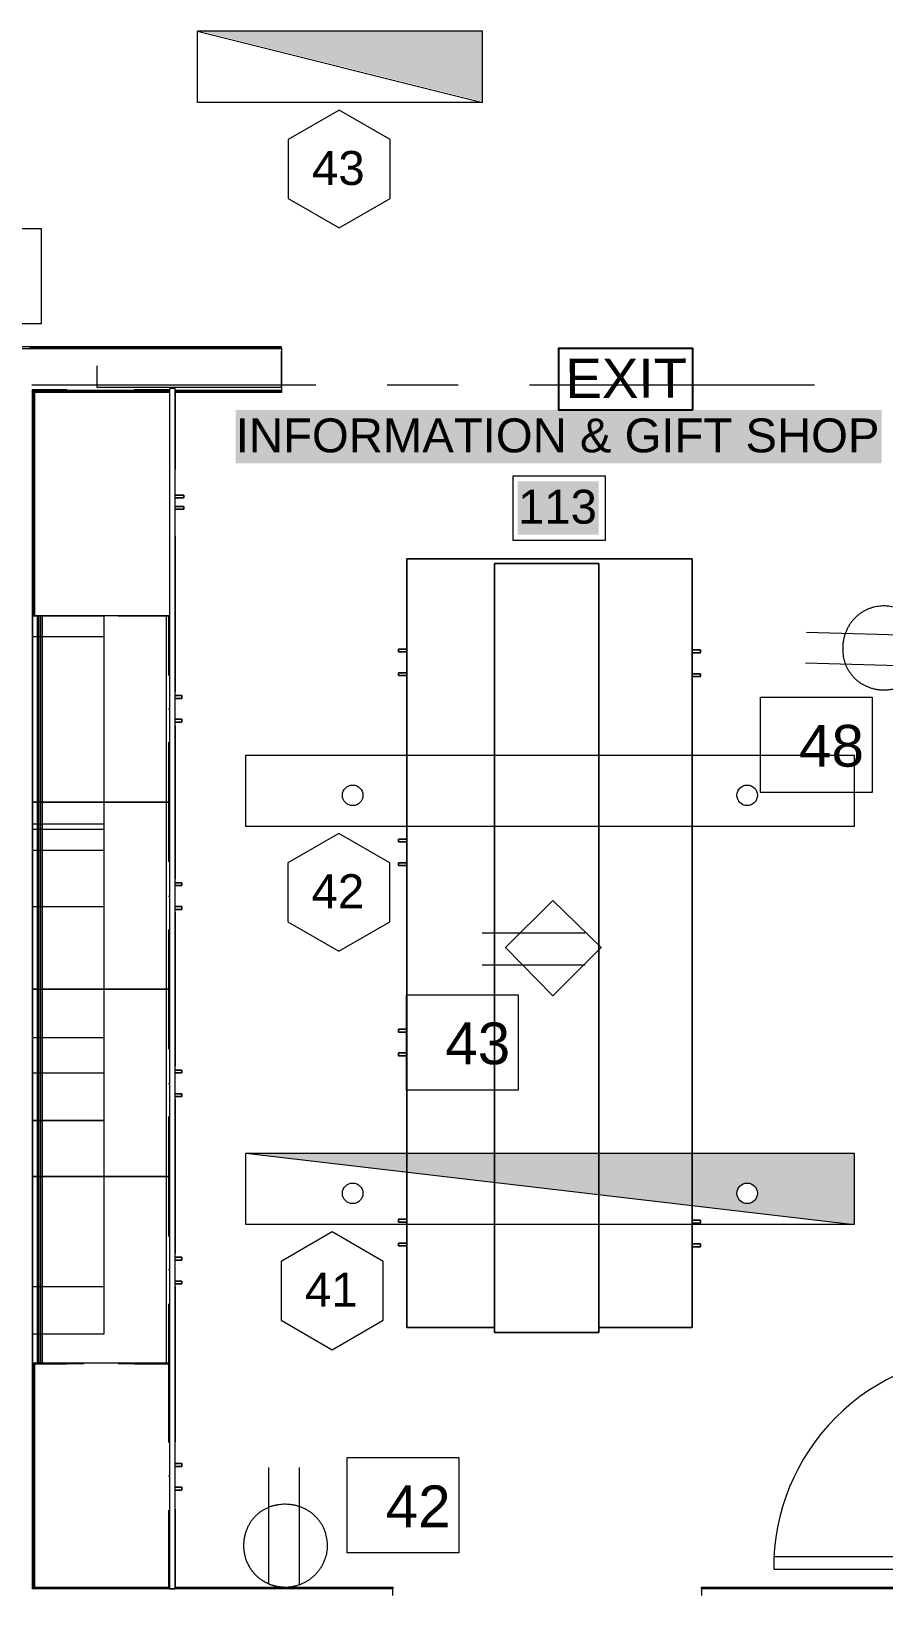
# Model space of a CAD drawing. Header units: inches. Extents: x 0.9 to 36.3, y 0.7 to 23.3.
# Drawn here: x 20.31 to 21.805, y 7.113 to 9.853 of the extents above; entities that cross this region are included whole.
import ezdxf

# ---------------------------------------------------------------- set-up
doc = ezdxf.new("R2010")
doc.units = ezdxf.units.IN
doc.linetypes.add('ACAD_ISO02W100', pattern=[15, 12, -3])
for name, color, linetype, lineweight, true_color in [('Blocks', 7, 'Continuous', 5, 0x9a9c7f), ('Boarder for name', 7, 'Continuous', 5, 0x777777), ('Doors', 7, 'Continuous', 5, 0xf2db9c), ('Lights', 7, 'Continuous', 15, 0xff0a0a), ('Numbering Lights', 1, 'Continuous', 15, 0xff0000), ('PDF_Geometry', 7, 'Continuous', 9, 0x777777)]:
    doc.layers.add(name, color=color, linetype=linetype, lineweight=lineweight, true_color=true_color)
doc.layers.add('EXIT', color=10, linetype='Continuous')
doc.layers.add('PDF_Text', color=7, linetype='Continuous')
doc.layers.add('Numbering receptecles', color=170, linetype='Continuous', lineweight=15)
doc.layers.add('Receptacles', color=170, linetype='Continuous', lineweight=15)
doc.layers.add('PDF_Solid Fills', color=7, linetype='Continuous', true_color=0xffffff)
doc.styles.add('PDF Arial', font='arial.ttf')
doc.styles.get("Standard").update_dxf_attribs({"font": 'arial.ttf'})

msp = doc.modelspace()

# ---------------------------------------------------------------- hatches: boundary and pattern name
at = {"layer": 'Lights', "linetype": 'ByBlock', "transparency": 33554559}
msp.add_hatch(color=256, dxfattribs=at).paths.add_polyline_path([(20.6084, 9.8528), (21.1014, 9.7295), (21.1014, 9.8528)])
at = {"layer": 'Lights', "linetype": 'ByBlock', "ltscale": 0.001, "transparency": 33554559}
h = msp.add_hatch(color=256, dxfattribs=at)
h.paths.add_polyline_path([(21.7535, 7.8855), (21.4691, 7.8855), (21.4691, 7.7938), (21.7535, 7.7605)])
h.paths.add_polyline_path([(21.5839, 7.8152, -1), (21.5479, 7.8152, -1)], flags=16)
h.paths.add_polyline_path([(21.4691, 7.8855), (21.3058, 7.8855), (21.3058, 7.8129), (21.4691, 7.7938)])
h.paths.add_polyline_path([(21.3058, 7.8855), (21.1225, 7.8855), (21.1225, 7.8344), (21.3058, 7.8129)])
h.paths.add_polyline_path([(21.1225, 7.8855), (20.9691, 7.8855), (20.9691, 7.8524), (21.1225, 7.8344)])
h.paths.add_polyline_path([(20.9691, 7.8855), (20.6865, 7.8855), (20.9691, 7.8524)])

# ---------------------------------------------------------------- linework, layer by layer
at = {"layer": 'Blocks', "linetype": 'ByBlock'}
for points in [[(21.3058, 7.5797), (21.4691, 7.5797), (21.4691, 8.928), (20.9691, 8.928), (21.4691, 8.928), (21.4691, 7.5797)], [(21.1225, 8.9196), (21.1225, 7.5714), (21.3058, 7.5714), (21.3058, 8.9196), (21.1225, 8.9196), (21.1225, 7.5714), (21.3058, 7.5714), (21.3058, 8.9196), (21.1225, 8.9196), (21.3058, 8.9196), (21.3058, 7.5714), (21.1225, 7.5714)], [(20.9541, 8.7696), (20.9691, 8.7696), (20.9691, 8.7646), (20.9691, 8.7696), (20.9591, 8.7696), (20.9691, 8.7696), (20.9691, 8.7646), (20.9691, 8.7696), (20.9541, 8.7696), (20.9541, 8.7646), (20.9691, 8.7646), (20.9541, 8.7646)], [(21.4841, 8.763), (21.4691, 8.763), (21.4691, 8.768), (21.4841, 8.768)], [(21.4791, 8.768), (21.4691, 8.768)], [(20.9591, 8.7646), (20.9691, 8.7646)], [(20.9691, 8.723), (20.9541, 8.723), (20.9541, 8.728), (20.9691, 8.728), (20.9541, 8.728), (20.9541, 8.723), (20.9691, 8.723), (20.9591, 8.723)], [(20.9691, 8.728), (20.9591, 8.728)], [(21.4691, 8.7263), (21.4841, 8.7263), (21.4841, 8.7213), (21.4691, 8.7213)], [(20.9541, 7.7697), (20.9691, 7.7697), (20.9691, 7.7647), (20.9691, 7.7697), (20.9591, 7.7697), (20.9691, 7.7697), (20.9691, 7.7647), (20.9691, 7.7697), (20.9541, 7.7697), (20.9541, 7.7647), (20.9691, 7.7647), (20.9541, 7.7647)], [(20.9591, 7.7647), (20.9691, 7.7647)], [(21.4841, 7.763), (21.4691, 7.763), (21.4691, 7.768), (21.4841, 7.768)], [(21.4791, 7.768), (21.4691, 7.768)], [(20.9691, 7.723), (20.9541, 7.723), (20.9541, 7.728), (20.9691, 7.728), (20.9541, 7.728), (20.9541, 7.723), (20.9691, 7.723), (20.9591, 7.723)], [(20.9691, 7.728), (20.9591, 7.728)], [(21.4691, 7.7264), (21.4841, 7.7264), (21.4841, 7.7214), (21.4691, 7.7214)]]:
    msp.add_lwpolyline(points, close=True, dxfattribs=at)
for points in [[(20.9691, 7.6864), (20.9691, 7.5797), (20.9775, 7.5797), (21.1225, 7.5797), (20.9691, 7.5797), (20.9691, 8.928), (20.9691, 7.5797), (21.1225, 7.5797), (20.9691, 7.5797), (20.9691, 8.928), (21.4691, 8.928), (21.4691, 7.5797), (21.3058, 7.5797), (21.4608, 7.5797), (21.4691, 7.5797), (21.4691, 7.6864)], [(20.9691, 8.9113), (20.9691, 8.8046)], [(21.4691, 8.8046), (21.4691, 8.9113)], [(21.4691, 8.763), (21.4791, 8.763), (21.4691, 8.763), (21.4841, 8.763), (21.4841, 8.768), (21.4691, 8.768)], [(20.9691, 8.723), (20.9691, 8.728), (20.9691, 8.723)], [(20.9691, 8.723), (20.9691, 8.728), (20.9691, 8.723)], [(21.4691, 8.7213), (21.4791, 8.7213), (21.4691, 8.7213), (21.4841, 8.7213), (21.4841, 8.7263), (21.4691, 8.7263), (21.4791, 8.7263), (21.4691, 8.7263)], [(20.9691, 8.6863), (20.9691, 8.578), (20.9691, 8.4713)], [(21.4691, 8.4713), (21.4691, 8.578), (21.4691, 8.6863)], [(21.4691, 7.763), (21.4791, 7.763), (21.4691, 7.763), (21.4841, 7.763), (21.4841, 7.768), (21.4691, 7.768)], [(20.9691, 7.723), (20.9691, 7.728), (20.9691, 7.723)], [(20.9691, 7.723), (20.9691, 7.728), (20.9691, 7.723)], [(21.4691, 7.7214), (21.4791, 7.7214), (21.4691, 7.7214), (21.4841, 7.7214), (21.4841, 7.7264), (21.4691, 7.7264), (21.4791, 7.7264), (21.4691, 7.7264)]]:
    msp.add_lwpolyline(points, dxfattribs=at)
at = {"layer": 'Boarder for name', "linetype": 'ByBlock'}
msp.add_lwpolyline([(21.1552, 9.0734), (21.3168, 9.0734), (21.3168, 8.9601), (21.1552, 8.9601)], close=True, dxfattribs=at)
at = {"layer": 'Doors', "linetype": 'ByBlock'}
msp.add_lwpolyline([(21.6125, 7.178), (21.6125, 7.1564), (21.9874, 7.1564), (21.9874, 7.178)], close=True, dxfattribs=at)
msp.add_arc((21.9845, 7.1593), 0.372, 89.546, 180.454, dxfattribs=at)
at = {"layer": 'EXIT', "linetype": 'ByBlock', "ltscale": 0.001}
msp.add_lwpolyline([(21.47, 9.1884), (21.2352, 9.1884), (21.2353, 9.297), (21.4701, 9.297)], close=True, dxfattribs=at)
at = {"layer": 'Lights', "linetype": 'ByBlock', "ltscale": 0.001}
msp.add_line((20.6865, 7.8855), (21.7535, 7.7605), dxfattribs=at)
at = {"layer": 'Lights', "linetype": 'ByBlock'}
msp.add_lwpolyline([(21.1014, 9.7278), (20.6014, 9.7278), (20.6014, 9.8528), (21.1014, 9.7278), (21.1014, 9.8528), (20.6014, 9.8528)], dxfattribs=at)
for points in [[(21.1014, 9.7278), (21.1014, 9.8528), (20.6014, 9.8528)], [(21.7535, 8.4584), (20.6865, 8.4584), (20.6865, 8.5834), (21.7535, 8.5834)], [(21.7535, 7.7605), (20.6865, 7.7605), (20.6865, 7.8855), (21.7535, 7.8855)]]:
    msp.add_lwpolyline(points, close=True, dxfattribs=at)
for centre in [(20.8739, 8.5131), (21.5659, 8.5131), (20.8739, 7.8152), (21.5659, 7.8152)]:
    msp.add_circle(centre, 0.018, dxfattribs=at)
at = {"layer": 'Numbering Lights', "linetype": 'ByBlock', "ltscale": 0.001}
for points in [[(20.8503, 9.7144), (20.7609, 9.6627), (20.7609, 9.5595), (20.8503, 9.5079), (20.9397, 9.5595), (20.9397, 9.6627)], [(20.8494, 8.4462), (20.76, 8.3946), (20.76, 8.2913), (20.8494, 8.2397), (20.9388, 8.2913), (20.9388, 8.3946)], [(20.8378, 7.7474), (20.7484, 7.6958), (20.7484, 7.5925), (20.8378, 7.5409), (20.9272, 7.5925), (20.9272, 7.6958)]]:
    msp.add_lwpolyline(points, close=True, dxfattribs=at)
at = {"layer": 'Numbering receptecles', "linetype": 'ByBlock', "ltscale": 0.001}
for points in [[(21.589, 8.6854), (21.785, 8.6854), (21.785, 8.5181), (21.589, 8.5181)], [(20.9684, 8.1634), (21.1644, 8.1634), (21.1644, 7.9962), (20.9684, 7.9962)], [(20.864, 7.3517), (21.06, 7.3517), (21.06, 7.1845), (20.864, 7.1845)]]:
    msp.add_lwpolyline(points, close=True, dxfattribs=at)
at = {"layer": 'PDF_Geometry', "linetype": 'ByBlock'}
for points in [[(18.5709, 9.298), (18.5709, 9.1913), (18.5726, 9.1913), (18.5726, 9.2963), (20.3075, 9.2963), (20.7492, 9.2963), (20.7492, 9.298), (20.7492, 9.2996), (20.3075, 9.2996), (18.5876, 9.2996), (18.5876, 9.3013), (18.5692, 9.3013), (18.5692, 9.2863), (18.5709, 9.2863), (18.5692, 9.2863), (18.5692, 9.3013), (18.5876, 9.3013), (18.5876, 9.298), (18.5709, 9.298), (18.5709, 9.2863), (18.5709, 9.1913), (18.5709, 9.2196)], [(20.3142, 6.0998), (20.0359, 6.0998), (20.0359, 6.1931), (20.2375, 6.1931), (20.2375, 7.6647), (19.0326, 7.6647), (19.0326, 7.7147), (20.2375, 7.7147), (20.2375, 9.223), (18.6226, 9.223), (18.6226, 9.1913), (18.5726, 9.1913), (18.5726, 9.2663), (18.5726, 9.2963), (18.6226, 9.2963), (20.3075, 9.2963), (20.7492, 9.2963), (20.7492, 9.2663), (20.7492, 9.223), (20.5625, 9.223)], [(20.3075, 9.298), (20.7492, 9.298), (20.3075, 9.298)], [(20.7492, 9.2913), (20.7492, 9.228), (20.4258, 9.228), (20.4258, 9.2663)], [(20.7492, 9.228), (20.7492, 9.2913)], [(20.3108, 9.233), (20.8092, 9.233)], [(20.9341, 9.233), (21.0591, 9.233)], [(21.1841, 9.233), (21.6841, 9.233)], [(20.3125, 9.0846), (20.3125, 9.2246), (20.3725, 9.2246)], [(20.3458, 9.223), (20.3458, 9.2213), (20.3458, 9.2196), (20.3158, 9.2196), (20.3142, 9.2213), (20.5525, 9.2213), (20.3142, 9.2213), (20.3458, 9.2213), (20.3125, 9.2213)], [(20.5525, 7.1214), (20.3125, 7.1214), (20.3125, 7.6647), (20.3125, 7.7147), (20.3125, 9.223), (20.5525, 9.223)], [(20.5525, 9.223), (20.3125, 9.223), (20.3125, 8.8563)], [(20.3142, 9.2213), (20.3158, 9.2196), (20.3158, 8.828)], [(20.3142, 9.2213), (20.3142, 8.828), (20.3142, 9.2213)], [(20.5525, 9.2196), (20.3158, 9.2196)], [(20.4908, 9.2246), (20.5525, 9.2246)], [(20.5625, 7.1247), (20.9441, 7.1247), (20.9441, 7.123), (20.9441, 7.1214), (20.5625, 7.1214), (20.5625, 9.2263), (20.5525, 9.2263), (20.5525, 7.123)], [(20.5625, 7.6514), (20.5625, 7.5164), (20.5625, 8.8296), (20.5625, 9.2263), (20.5525, 9.2263), (20.5525, 8.8296), (20.5525, 7.5164), (20.5525, 7.123)], [(20.5625, 9.2246), (20.5625, 9.0846)], [(20.5625, 9.223), (20.7492, 9.223), (20.7492, 9.2213), (20.7492, 9.2196), (20.5625, 9.2196)], [(20.5625, 9.0346), (20.5725, 9.0346), (20.5625, 9.0346), (20.5775, 9.0346), (20.5775, 9.0396), (20.5625, 9.0396), (20.5725, 9.0396), (20.5625, 9.0396)], [(20.5625, 9.0146), (20.5725, 9.0146), (20.5625, 9.0146), (20.5775, 9.0146), (20.5775, 9.0196), (20.5625, 9.0196), (20.5725, 9.0196), (20.5625, 9.0196)], [(20.3725, 7.1214), (20.3125, 7.1214), (20.3125, 7.518), (20.5475, 7.518), (20.5475, 8.828), (20.3125, 8.828), (20.3725, 8.828), (20.3125, 8.828), (20.3125, 8.968)], [(20.5625, 8.968), (20.5625, 8.828), (20.5625, 8.6946)], [(20.3125, 8.6946), (20.3125, 8.828), (20.4025, 8.828)], [(20.3208, 8.828), (20.3258, 8.828), (20.3292, 8.828)], [(20.3208, 8.828), (20.3258, 8.828), (20.3292, 8.828)], [(20.3208, 8.828), (20.3258, 8.828), (20.3292, 8.828)], [(20.3225, 8.828), (20.3258, 8.828), (20.3292, 8.828)], [(20.3225, 8.828), (20.3225, 7.518)], [(20.3258, 8.828), (20.3258, 7.518)], [(20.3258, 8.828), (20.3258, 7.518)], [(20.3292, 8.828), (20.3292, 7.518)], [(20.3292, 8.828), (20.3292, 7.518)], [(20.3292, 8.828), (20.3292, 7.518)], [(20.3292, 8.828), (20.3292, 7.518)], [(20.4625, 8.828), (20.5525, 8.828), (20.4908, 8.828), (20.5508, 8.828), (20.5508, 8.723)], [(20.5525, 8.828), (20.5508, 8.828)], [(20.5508, 8.6646), (20.5525, 8.6646)], [(20.3125, 8.3663), (20.3125, 8.5013), (20.4025, 8.5013), (20.3125, 8.5013), (20.3125, 8.6346)], [(20.5625, 8.6346), (20.5625, 8.5013), (20.5625, 8.3663)], [(20.5508, 8.6063), (20.5508, 8.5013), (20.3292, 8.5013), (20.5508, 8.5013), (20.5508, 8.3963)], [(20.9691, 8.3897), (20.9691, 8.3947), (20.9691, 8.3897)], [(20.9691, 8.3897), (20.9691, 8.3947), (20.9691, 8.3897)], [(20.5508, 8.3363), (20.5525, 8.3363)], [(20.9691, 8.353), (20.9691, 8.2463), (20.9691, 8.138)], [(21.4691, 8.353), (21.4691, 8.2463), (21.4691, 8.138)], [(20.3125, 8.038), (20.3125, 8.173), (20.4025, 8.173), (20.3125, 8.173), (20.3125, 8.308)], [(20.5625, 8.308), (20.5625, 8.173), (20.5625, 8.038)], [(20.5508, 8.278), (20.5508, 8.173), (20.3292, 8.173), (20.5508, 8.173), (20.5508, 8.068)], [(20.9691, 8.0563), (20.9691, 8.0613), (20.9691, 8.0563)], [(20.9691, 8.0563), (20.9691, 8.0613), (20.9691, 8.0563)], [(20.5508, 8.008), (20.5525, 8.008)], [(20.9691, 8.0197), (20.9691, 7.913), (20.9691, 7.8047)], [(21.4691, 8.0197), (21.4691, 7.913), (21.4691, 7.8047)], [(20.3125, 7.7097), (20.3125, 7.8447), (20.4025, 7.8447), (20.3125, 7.8447), (20.3125, 7.9797)], [(20.5625, 7.9797), (20.5625, 7.8447), (20.5625, 7.7097)], [(20.5508, 7.9497), (20.5508, 7.8447), (20.3292, 7.8447), (20.5508, 7.8447), (20.5508, 7.7397)], [(20.5508, 7.6814), (20.5525, 7.6814)], [(20.4025, 7.5164), (20.3125, 7.5164), (20.3125, 7.6514)], [(20.5508, 7.6214), (20.5508, 7.5164), (20.4908, 7.5164), (20.5508, 7.5164), (20.5508, 7.378)], [(20.3125, 7.3797), (20.3125, 7.518), (20.3725, 7.518)], [(20.5525, 7.1214), (20.3125, 7.1214), (20.3125, 7.123), (20.5525, 7.123), (20.3142, 7.123), (20.3142, 7.518), (20.3142, 7.1214)], [(20.3158, 7.518), (20.3158, 7.1247), (20.5525, 7.1247)], [(20.3258, 7.518), (20.3208, 7.518)], [(20.3258, 7.518), (20.3208, 7.518)], [(20.3292, 7.518), (20.3258, 7.518), (20.3208, 7.518)], [(20.3292, 7.518), (20.3258, 7.518), (20.3208, 7.518)], [(20.3292, 7.518), (20.3258, 7.518), (20.3208, 7.518)], [(20.3292, 7.518), (20.3258, 7.518), (20.3225, 7.518)], [(20.3292, 7.518), (20.3258, 7.518), (20.3225, 7.518)], [(20.3292, 7.518), (20.3258, 7.518), (20.3225, 7.518)], [(20.3292, 7.518), (20.3258, 7.518)], [(20.3292, 7.518), (20.3258, 7.518)], [(20.5525, 7.5164), (20.5508, 7.5164), (20.5525, 7.5164), (20.4625, 7.5164)], [(20.4908, 7.518), (20.5525, 7.518)], [(20.5625, 7.518), (20.5625, 7.3797)], [(20.5625, 7.1214), (20.5625, 7.5164)], [(20.5508, 7.3197), (20.5525, 7.3197)], [(20.3725, 7.123), (20.3125, 7.123), (20.3125, 7.2614)], [(20.5625, 7.2614), (20.5625, 7.123)], [(20.5508, 7.2597), (20.5508, 7.123)], [(20.5525, 7.123), (20.4908, 7.123)], [(20.5508, 7.1214), (20.4908, 7.1214)], [(20.5525, 7.1214), (20.5508, 7.1214)], [(20.5625, 7.1214), (20.5525, 7.1214), (20.5625, 7.1214)], [(20.9441, 7.1097), (20.9441, 7.1214), (20.5625, 7.1214)], [(21.9874, 7.1214), (21.4858, 7.1214), (21.4858, 7.123), (21.9858, 7.123)], [(21.9874, 7.1214), (21.4858, 7.1214), (21.4858, 7.1097)]]:
    msp.add_lwpolyline(points, dxfattribs=at)
for points in [[(20.5625, 9.2213), (20.7492, 9.2213)], [(20.5625, 9.0396), (20.5775, 9.0396), (20.5775, 9.0346), (20.5625, 9.0346)], [(20.5625, 9.0196), (20.5775, 9.0196), (20.5775, 9.0146), (20.5625, 9.0146)], [(20.3208, 7.518), (20.3208, 8.828), (20.3125, 8.828), (20.3125, 7.518)], [(20.4375, 8.453), (20.3125, 8.453), (20.3125, 8.828), (20.4375, 8.828)], [(20.3225, 8.828), (20.3208, 8.828), (20.3208, 7.518), (20.3225, 7.518)], [(20.3292, 8.828), (20.3258, 8.828), (20.3208, 8.828), (20.3258, 8.828), (20.3292, 8.828), (20.3258, 8.828), (20.3225, 8.828), (20.3258, 8.828)], [(20.3292, 7.518), (20.3292, 8.828)], [(20.3292, 7.518), (20.3292, 8.828)], [(20.4375, 8.4163), (20.3125, 8.4163), (20.3125, 8.7913), (20.4375, 8.7913)], [(20.5625, 8.688), (20.5742, 8.688), (20.5742, 8.683), (20.5625, 8.683), (20.5742, 8.683), (20.5742, 8.688), (20.5625, 8.688), (20.5692, 8.688)], [(20.5625, 8.683), (20.5692, 8.683)], [(20.5742, 8.6413), (20.5625, 8.6413), (20.5692, 8.6413), (20.5625, 8.6413), (20.5742, 8.6413), (20.5742, 8.6463), (20.5625, 8.6463), (20.5742, 8.6463)], [(20.5692, 8.6463), (20.5625, 8.6463)], [(20.4625, 8.5013), (20.5525, 8.5013)], [(20.5525, 8.5013), (20.5508, 8.5013)], [(20.4375, 8.088), (20.3125, 8.088), (20.3125, 8.463), (20.4375, 8.463)], [(20.9541, 8.4363), (20.9691, 8.4363), (20.9691, 8.4313), (20.9691, 8.4363), (20.9591, 8.4363), (20.9691, 8.4363), (20.9691, 8.4313), (20.9691, 8.4363), (20.9541, 8.4363), (20.9541, 8.4313), (20.9691, 8.4313), (20.9541, 8.4313)], [(20.9591, 8.4313), (20.9691, 8.4313)], [(20.9691, 8.3897), (20.9541, 8.3897), (20.9541, 8.3947), (20.9691, 8.3947), (20.9541, 8.3947), (20.9541, 8.3897), (20.9691, 8.3897), (20.9591, 8.3897)], [(20.9691, 8.3947), (20.9591, 8.3947)], [(20.5625, 8.3597), (20.5742, 8.3597), (20.5742, 8.3547), (20.5625, 8.3547), (20.5742, 8.3547), (20.5742, 8.3597), (20.5625, 8.3597), (20.5692, 8.3597)], [(20.5625, 8.3547), (20.5692, 8.3547)], [(20.4375, 7.943), (20.3125, 7.943), (20.3125, 8.318), (20.4375, 8.318)], [(20.5742, 8.313), (20.5625, 8.313), (20.5692, 8.313), (20.5625, 8.313), (20.5742, 8.313), (20.5742, 8.318), (20.5625, 8.318), (20.5742, 8.318)], [(20.5692, 8.318), (20.5625, 8.318)], [(20.4625, 8.173), (20.5525, 8.173)], [(20.5525, 8.173), (20.5508, 8.173)], [(20.9541, 8.103), (20.9691, 8.103), (20.9691, 8.098), (20.9691, 8.103), (20.9591, 8.103), (20.9691, 8.103), (20.9691, 8.098), (20.9691, 8.103), (20.9541, 8.103), (20.9541, 8.098), (20.9691, 8.098), (20.9541, 8.098)], [(20.9591, 8.098), (20.9691, 8.098)], [(20.9691, 8.0563), (20.9541, 8.0563), (20.9541, 8.0613), (20.9691, 8.0613), (20.9541, 8.0613), (20.9541, 8.0563), (20.9691, 8.0563), (20.9591, 8.0563)], [(20.9691, 8.0613), (20.9591, 8.0613)], [(20.5625, 8.0313), (20.5742, 8.0313), (20.5742, 8.0263), (20.5625, 8.0263), (20.5742, 8.0263), (20.5742, 8.0313), (20.5625, 8.0313), (20.5692, 8.0313)], [(20.4375, 7.6514), (20.3125, 7.6514), (20.3125, 8.0263), (20.4375, 8.0263)], [(20.5625, 8.0263), (20.5692, 8.0263)], [(20.5742, 7.9847), (20.5625, 7.9847), (20.5692, 7.9847), (20.5625, 7.9847), (20.5742, 7.9847), (20.5742, 7.9897), (20.5625, 7.9897), (20.5742, 7.9897)], [(20.5692, 7.9897), (20.5625, 7.9897)], [(20.4375, 7.568), (20.3125, 7.568), (20.3125, 7.943), (20.4375, 7.943)], [(20.5525, 7.8447), (20.4625, 7.8447), (20.5525, 7.8447), (20.5508, 7.8447)], [(20.5625, 7.703), (20.5742, 7.703), (20.5742, 7.698), (20.5625, 7.698), (20.5742, 7.698), (20.5742, 7.703), (20.5625, 7.703), (20.5692, 7.703)], [(20.5625, 7.698), (20.5692, 7.698)], [(20.5742, 7.6564), (20.5625, 7.6564), (20.5692, 7.6564), (20.5625, 7.6564), (20.5742, 7.6564), (20.5742, 7.6614), (20.5625, 7.6614), (20.5742, 7.6614)], [(20.5692, 7.6614), (20.5625, 7.6614)], [(20.3725, 7.5164), (20.3125, 7.5164)], [(20.5625, 7.3414), (20.5742, 7.3414), (20.5742, 7.3364), (20.5625, 7.3364), (20.5742, 7.3364), (20.5742, 7.3414), (20.5625, 7.3414), (20.5692, 7.3414)], [(20.5625, 7.3364), (20.5692, 7.3364)], [(20.5742, 7.2947), (20.5625, 7.2947), (20.5692, 7.2947), (20.5625, 7.2947), (20.5742, 7.2947), (20.5742, 7.2997), (20.5625, 7.2997), (20.5742, 7.2997)], [(20.5692, 7.2997), (20.5625, 7.2997)], [(21.9841, 7.1247), (21.9841, 7.123), (21.9858, 7.123), (21.4858, 7.123), (21.4858, 7.1247)], [(20.9441, 7.123), (20.5625, 7.123)]]:
    msp.add_lwpolyline(points, close=True, dxfattribs=at)
at = {"layer": 'PDF_Solid Fills', "linetype": 'ByBlock', "transparency": 33554559}
for points in [[(20.6685, 9.1884), (20.6685, 9.0951), (21.8018, 9.1884), (21.8018, 9.0951)], [(21.1635, 9.0634), (21.1635, 8.9701), (21.3051, 9.0634), (21.3051, 8.9701)]]:
    msp.add_solid(points, dxfattribs=at)
at = {"layer": 'Receptacles', "linetype": 'ByBlock'}
for points in [[(20.1312, 9.5069), (20.3272, 9.5069), (20.3272, 9.3396), (20.1312, 9.3396)], [(21.3097, 8.246), (21.2248, 8.1612), (21.1422, 8.246), (21.2248, 8.3287)]]:
    msp.add_lwpolyline(points, close=True, dxfattribs=at)
for points in [[(21.6699, 8.7992), (21.875, 8.7933)], [(21.6684, 8.7453), (21.8717, 8.7395)], [(21.1008, 8.2721), (21.2814, 8.2721)], [(21.1008, 8.2156), (21.2814, 8.2156)], [(20.7261, 7.3342), (20.7261, 7.1307)], [(20.7799, 7.3342), (20.7799, 7.129)]]:
    msp.add_lwpolyline(points, dxfattribs=at)
for points in [[(21.8784, 8.7683), (21.878, 8.7488), (21.8701, 8.7309), (21.8559, 8.7175), (21.8417, 8.7041), (21.8234, 8.6972), (21.8039, 8.6979), (21.7624, 8.6991), (21.7322, 8.731), (21.7334, 8.7725), (21.7346, 8.8139), (21.7666, 8.8462), (21.8081, 8.845), (21.8474, 8.8438), (21.8796, 8.8097), (21.8784, 8.7683)], [(20.7551, 7.1248), (20.7355, 7.1247), (20.7175, 7.1321), (20.7036, 7.146), (20.6898, 7.1598), (20.6824, 7.1778), (20.6825, 7.1974), (20.6825, 7.2388), (20.7136, 7.2699), (20.7551, 7.2699), (20.7965, 7.2699), (20.8297, 7.2388), (20.8297, 7.1974), (20.8297, 7.158), (20.7965, 7.1248), (20.7551, 7.1248)]]:
    msp.add_rational_spline(points, [1, 0.948448710105, 0.948448710105, 1, 0.948448710105, 0.948448710105, 1, 1, 1, 1, 1, 1, 1, 1, 1, 1], degree=3, knots=[0, 0, 0, 0, 0.79168, 0.79168, 0.79168, 1.583359, 1.583359, 1.583359, 2.583359, 2.583359, 2.583359, 3.583359, 3.583359, 3.583359, 4.583359, 4.583359, 4.583359, 4.583359], dxfattribs=at)

# ---------------------------------------------------------------- texts
at = {"layer": 'EXIT', "linetype": 'ACAD_ISO02W100', "ltscale": 0.01}
msp.add_text('EXIT', height=0.06879, rotation=0.1366, dxfattribs=at).set_placement((21.247, 9.2097))
at = {"layer": 'Numbering Lights', "linetype": 'ByBlock', "ltscale": 0.001}
for s, p in [('43', (20.8024, 9.5833)), ('42', (20.8016, 8.3151)), ('41', (20.79, 7.6164))]:
    msp.add_text(s, height=0.05956, dxfattribs=at).set_placement(p)
at = {"layer": 'Numbering receptecles', "linetype": 'ByBlock', "ltscale": 0.001}
for s, p in [('48', (21.6569, 8.5633)), ('43', (21.0363, 8.0414)), ('42', (20.9318, 7.2297))]:
    msp.add_text(s, height=0.0733, dxfattribs=at).set_placement(p)
at = {"layer": 'PDF_Text', "linetype": 'ByBlock', "attachment_point": 4, "style": 'PDF Arial'}
for s, insert, char_height in [('INFORMATION & GIFT SHOP', (20.6688, 9.1437), 0.059386), ('113', (21.1638, 9.0187), 0.05939)]:
    msp.add_mtext(s, dxfattribs=dict(at, insert=insert, char_height=char_height))

doc.saveas('drawing.dxf')
